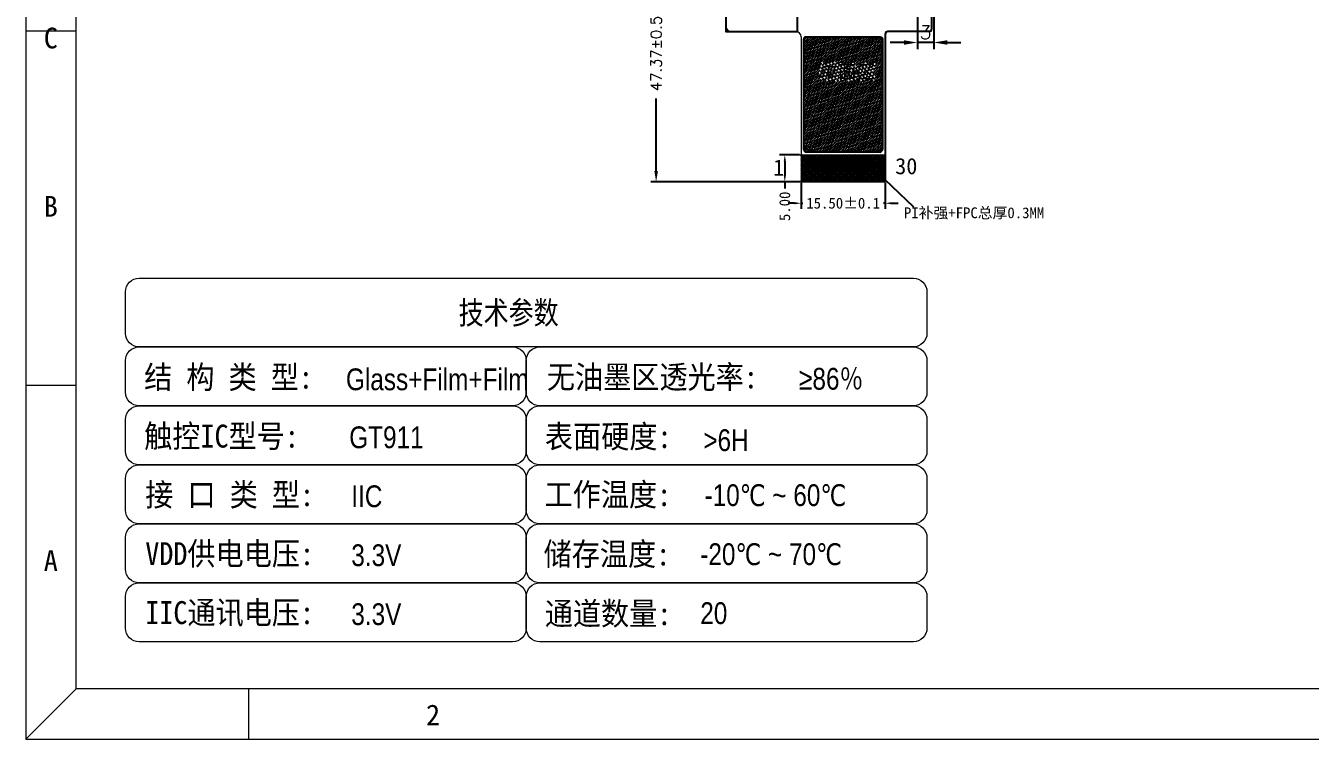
# Model space of a CAD drawing. Header units: millimetres. Extents: x 427 to 2444, y 137 to 817.
# Drawn here: x 1450 to 1686.9, y 136.9 to 268.5 of the extents above; entities that cross this region are included whole.
import ezdxf
from ezdxf.enums import TextEntityAlignment as Align

# ---------------------------------------------------------------- set-up
doc = ezdxf.new("R2010")
doc.units = ezdxf.units.MM
for name, color, linetype in [('DIM', 4, 'Continuous'), ('FPC', 190, 'Continuous'), ('LCD_FPC', 22, 'Continuous'), ('SPEC', 2, 'Continuous')]:
    doc.layers.add(name, color=color, linetype=linetype)
doc.styles.get("Standard").update_dxf_attribs({"font": 'txt', "bigfont": 'gbcbig.shx'})
doc.styles.add('txt', font='simhei.ttf')
doc.styles.add('y', font='arial.ttf', dxfattribs={"width": 0.8})
doc.styles.add('宋体', font='')
doc.styles.add('标注', font='romand.shx')
doc.styles.add('样式 5', font='', dxfattribs={"height": 2})
doc.styles.get('宋体').set_extended_font_data('宋体')
doc.styles.get('样式 5').set_extended_font_data('NSimSun')
doc.dimstyles.new('ISO-25', dxfattribs={"dimtxt": 2.5, "dimasz": 2.5, "dimexe": 1.25, "dimexo": 0.625, "dimtad": 1, "dimtxsty": 'Standard', "dimcen": 2.5, "dimadec": 0, "dimazin": 0, "dimtfac": 1, "dimtmove": 0, "dimatfit": 3, "dimfxl": 1, "dimarcsym": 0})
doc.dimstyles.new('ISO-25$0', dxfattribs={"dimtxt": 2, "dimasz": 2, "dimexe": 1, "dimexo": 0.3, "dimgap": 0.6, "dimtad": 0, "dimzin": 1, "dimdsep": 46, "dimtxsty": '标注', "dimcen": 0, "dimclrd": 3, "dimclre": 3, "dimclrt": 3, "dimadec": 0, "dimazin": 0, "dimtfac": 1, "dimtmove": 0, "dimatfit": 3, "dimfxl": 1, "dimtolj": 1, "dimarcsym": 0})

# ---------------------------------------------------------------- blocks, each defined once
blk = doc.blocks.new('*D201')
at = {"layer": 'Defpoints', "color": 0}
for p in [(1614.45, 273.97), (1617.45, 273.97), (1614.45, 265.4)]:
    blk.add_point(p, dxfattribs=at)
at = {"layer": 'SPEC', "color": 0, "lineweight": -2}
for p, q in [((1614.45, 273.35), (1614.45, 264.15)), ((1617.45, 273.35), (1617.45, 264.15)), ((1611.95, 265.4), (1609.45, 265.4)), ((1617.45, 265.4), (1614.45, 265.4)), ((1619.95, 265.4), (1622.45, 265.4))]:
    blk.add_line(p, q, dxfattribs=at)
at = {"layer": 'SPEC', "color": 0}
for points in [[(1611.95, 265.82), (1611.95, 264.98), (1614.45, 265.4)], [(1619.95, 265.82), (1619.95, 264.98), (1617.45, 265.4)]]:
    blk.add_solid(points, dxfattribs=at)
at = {"layer": 'SPEC', "color": 0, "lineweight": 0, "insert": (1615.95, 267.28), "char_height": 2.5, "attachment_point": 5}
blk.add_mtext('3', dxfattribs=at)
blk = doc.blocks.new('*D228')
at = {"layer": 'Defpoints', "color": 0, "linetype": 'ByBlock'}
for p in [(1593.01, 239.89), (1608.51, 239.89), (1608.51, 235.75)]:
    blk.add_point(p, dxfattribs=at)
at = {"layer": 'DIM', "color": 3, "lineweight": -2}
for p, q in [((1593.01, 239.59), (1593.01, 234.75)), ((1608.51, 239.59), (1608.51, 234.75)), ((1591.81, 235.75), (1590.61, 235.75)), ((1593.01, 235.75), (1593.31, 235.75)), ((1608.51, 235.75), (1608.2, 235.75)), ((1609.71, 235.75), (1610.91, 235.75))]:
    blk.add_line(p, q, dxfattribs=at)
at = {"layer": 'DIM', "color": 3, "linetype": 'ByBlock'}
for points in [[(1591.81, 235.95), (1591.81, 235.55), (1593.01, 235.75)], [(1609.71, 235.95), (1609.71, 235.55), (1608.51, 235.75)]]:
    blk.add_solid(points, dxfattribs=at)
at = {"layer": 'DIM', "color": 3, "linetype": 'ByBlock', "insert": (1600.76, 235.75), "char_height": 2, "attachment_point": 5, "style": '宋体'}
blk.add_mtext('\\A1;15.50%%P0.1', dxfattribs=at)
blk = doc.blocks.new('*D229')
at = {"layer": 'Defpoints', "color": 0, "linetype": 'ByBlock'}
for p in [(1593.01, 244.69), (1590, 239.69), (1593.21, 239.69)]:
    blk.add_point(p, dxfattribs=at)
at = {"layer": 'DIM', "color": 3, "lineweight": -2}
for p, q in [((1592.71, 244.69), (1589, 244.69)), ((1590, 243.49), (1590, 240.89)), ((1592.91, 239.69), (1589, 239.69)), ((1590, 239.69), (1590, 238.49))]:
    blk.add_line(p, q, dxfattribs=at)
at = {"layer": 'DIM', "color": 3, "linetype": 'ByBlock'}
for points in [[(1589.8, 243.49), (1590.2, 243.49), (1590, 244.69)], [(1589.8, 240.89), (1590.2, 240.89), (1590, 239.69)]]:
    blk.add_solid(points, dxfattribs=at)
at = {"layer": 'DIM', "color": 3, "linetype": 'ByBlock', "insert": (1590, 235.18), "char_height": 2, "attachment_point": 5, "rotation": 90, "style": '宋体'}
blk.add_mtext('\\A1;5.00', dxfattribs=at)
blk = doc.blocks.new('*D236')
at = {"layer": 'Defpoints', "color": 0}
for p in [(1565.55, 287.06), (1566.27, 239.69), (1593.21, 239.69)]:
    blk.add_point(p, dxfattribs=at)
at = {"layer": 'LCD_FPC', "color": 3, "lineweight": -2}
for p, q in [((1565.85, 287.06), (1567.27, 287.06)), ((1566.27, 285.06), (1566.27, 271.67)), ((1566.27, 241.69), (1566.27, 255.08)), ((1592.91, 239.69), (1565.27, 239.69))]:
    blk.add_line(p, q, dxfattribs=at)
at = {"layer": 'LCD_FPC', "color": 3}
for points in [[(1565.94, 285.06), (1566.6, 285.06), (1566.27, 287.06)], [(1565.94, 241.69), (1566.6, 241.69), (1566.27, 239.69)]]:
    blk.add_solid(points, dxfattribs=at)
at = {"layer": 'LCD_FPC', "color": 3, "insert": (1566.27, 263.37), "char_height": 2, "attachment_point": 5, "rotation": 90, "style": '标注'}
blk.add_mtext('\\A1;47.37±0.5', dxfattribs=at)

msp = doc.modelspace()

# ---------------------------------------------------------------- hatches: boundary and pattern name
at = {"layer": 'DIM', "linetype": 'ByBlock'}
h = msp.add_hatch(dxfattribs=at)
h.set_pattern_fill('ANSI37', color=6, scale=0.1, style=0)
h.set_pattern_definition([(45, (-6154.9529, -395.23228), (-0.224506403, 0.224506403), []), (135, (-6154.9529, -395.23228), (-0.224506403, -0.224506403), [])])
h.paths.add_polyline_path([(1608.30685, 239.68844, 0.414213562), (1608.50685, 239.88844), (1608.50685, 244.68844), (1593.00685, 244.68844), (1593.00685, 239.88844, 0.414213562), (1593.20685, 239.68844)])
at = {"layer": 'LCD_FPC', "true_color": 0x2776bb}
h = msp.add_hatch(dxfattribs=at)
h.set_pattern_fill('ANSI36', color=152, scale=0.1)
h.set_pattern_definition([(45, (-971.1767, 1759.81324), (0.168379802, 0.61739261), [0.79375, -0.15875, 0, -0.15875])])
h.paths.add_polyline_path([(1593.50685, 245.68844, 0.414213562), (1594.00685, 245.18844), (1607.50685, 245.18844, 0.414213562), (1608.00685, 245.68844), (1608.00685, 266.03705, 0.414213562), (1607.60685, 266.43705), (1593.90685, 266.43705, 0.414213562), (1593.50685, 266.03705)])
h.paths.add_polyline_path([(1595.76989, 261.91032), (1607.27129, 261.91032), (1607.27129, 257.36423), (1595.76989, 257.36423)], flags=24)

# ---------------------------------------------------------------- linework, layer by layer
at = {"lineweight": 0}
for p, q in [((1450.02195, 267.54644), (1459.35607, 267.54644)), ((1450.02195, 202.20764), (1459.35607, 202.20764)), ((1491.13321, 146.20296), (1491.13321, 136.86884))]:
    msp.add_line(p, q, dxfattribs=at)
at = {"color": 3}
for p, q in [((1593.50685, 245.68844), (1593.50685, 266.03705)), ((1607.50685, 245.18844), (1594.00685, 245.18844))]:
    msp.add_line(p, q, dxfattribs=at)
at = {"lineweight": 0}
for points in [[(1450.02195, 136.86884), (1985.86188, 136.86884), (1985.86188, 495.80297), (1450.02195, 495.80297)], [(1459.35607, 146.20296), (1459.35607, 486.46886), (1976.52777, 486.46886), (1976.52777, 146.20296)]]:
    msp.add_lwpolyline(points, close=True, dxfattribs=at)
at = {"color": 3}
msp.add_lwpolyline([(1593.90685, 266.43705), (1607.60685, 266.43705, -0.414213562), (1608.00685, 266.03705), (1608.00685, 245.68844)], format="xyb", dxfattribs=at)
at = {"lineweight": 0}
msp.add_lwpolyline([(1459.35607, 146.20296), (1450.02195, 136.86884)], dxfattribs=at)
at = {"color": 3}
for centre, start, end in [((1594.00685, 245.68844), 180, 270), ((1607.50685, 245.68844), 270, 0)]:
    msp.add_arc(centre, 0.5, start, end, dxfattribs=at)
at = {"layer": 'DIM', "color": 7, "linetype": 'ByBlock', "const_width": 0.2}
msp.add_lwpolyline([(1593.00685, 242.68844), (1608.50685, 242.68844)], dxfattribs=at)
at = {"layer": 'FPC', "color": 42, "lineweight": 5}
for p, q in [((1580.1171, 267.43705), (1592.00685, 267.43705)), ((1593.00685, 266.43705), (1593.00685, 239.88844))]:
    msp.add_line(p, q, dxfattribs=at)
at = {"layer": 'FPC', "color": 6, "lineweight": 5}
msp.add_line((1589.60685, 244.68844), (1608.50685, 244.68844), dxfattribs=at)
at = {"layer": 'FPC', "color": 42, "lineweight": 5}
for centre, radius, start, end in [((1580.1171, 268.43705), 1, 180, 270), ((1592.00685, 266.43705), 1, 0, 90), ((1593.20685, 239.88844), 0.2, 180, 270)]:
    msp.add_arc(centre, radius, start, end, dxfattribs=at)
at = {"layer": 'LCD_FPC', "color": 42}
for p, q in [((1617.0762, 287.96044), (1617.0762, 267.83705)), ((1608.50685, 266.93705), (1608.50685, 239.88844)), ((1615.60685, 267.43705), (1609.00685, 267.43705)), ((1616.6762, 267.43705), (1615.60685, 267.43705)), ((1608.30685, 239.68844), (1593.19545, 239.68844))]:
    msp.add_line(p, q, dxfattribs=at)
at = {"layer": 'LCD_FPC'}
msp.add_lwpolyline([(1592.35748, 278.356), (1579.1171, 278.356), (1579.1171, 267.43705), (1592.35748, 267.43705)], close=True, dxfattribs=at)
at = {"layer": 'LCD_FPC', "color": 42}
for centre, radius, start, end in [((1616.6762, 267.83705), 0.4, 270, 0), ((1609.00685, 266.93705), 0.5, 90, 180), ((1608.30685, 239.88844), 0.2, 270, 360)]:
    msp.add_arc(centre, radius, start, end, dxfattribs=at)
at = {"layer": 'LCD_FPC'}
msp.add_arc((1593.90685, 266.03705), 0.4, 90, 180, dxfattribs=at)
at = {"layer": 'SPEC', "lineweight": 0}
for points in [[(1470.9493, 221.93047), (1613.70265, 221.93047, -0.414213562), (1616.21507, 219.41804), (1616.21507, 211.75411, -0.414213562), (1613.70265, 209.24169), (1470.9493, 209.24169, -0.414213562), (1468.43687, 211.75411), (1468.43687, 219.41804, -0.414213562)], [(1470.9493, 209.24169), (1539.81355, 209.24169, -0.414213562), (1542.32597, 206.72927), (1542.32597, 200.87865, -0.414213562), (1539.81355, 198.36623), (1470.9493, 198.36623, -0.414213562), (1468.43687, 200.87865), (1468.43687, 206.72927, -0.414213562)], [(1544.83839, 209.24169), (1613.70265, 209.24169, -0.414213562), (1616.21507, 206.72927), (1616.21507, 200.87865, -0.414213562), (1613.70265, 198.36623), (1544.83839, 198.36623, -0.414213562), (1542.32597, 200.87865), (1542.32597, 206.72927, -0.414213562)], [(1470.9493, 198.36623), (1539.81355, 198.36623, -0.414213562), (1542.32597, 195.85381), (1542.32597, 190.00319, -0.414213562), (1539.81355, 187.49076), (1470.9493, 187.49076, -0.414213562), (1468.43687, 190.00319), (1468.43687, 195.85381, -0.414213562)], [(1544.83839, 198.36623), (1613.70265, 198.36623, -0.414213562), (1616.21507, 195.85381), (1616.21507, 190.00319, -0.414213562), (1613.70265, 187.49076), (1544.83839, 187.49076, -0.414213562), (1542.32597, 190.00319), (1542.32597, 195.85381, -0.414213562)], [(1470.9493, 187.49076), (1539.81355, 187.49076, -0.414213562), (1542.32597, 184.97834), (1542.32597, 179.12772, -0.414213562), (1539.81355, 176.6153), (1470.9493, 176.6153, -0.414213562), (1468.43687, 179.12772), (1468.43687, 184.97834, -0.414213562)], [(1544.83839, 187.49076), (1613.70265, 187.49076, -0.414213562), (1616.21507, 184.97834), (1616.21507, 179.12772, -0.414213562), (1613.70265, 176.6153), (1544.83839, 176.6153, -0.414213562), (1542.32597, 179.12772), (1542.32597, 184.97834, -0.414213562)], [(1470.9493, 176.6153), (1539.81355, 176.6153, -0.414213562), (1542.32597, 174.10288), (1542.32597, 168.25226, -0.414213562), (1539.81355, 165.73984), (1470.9493, 165.73984, -0.414213562), (1468.43687, 168.25226), (1468.43687, 174.10288, -0.414213562)], [(1544.83839, 176.6153), (1613.70265, 176.6153, -0.414213562), (1616.21507, 174.10288), (1616.21507, 168.25226, -0.414213562), (1613.70265, 165.73984), (1544.83839, 165.73984, -0.414213562), (1542.32597, 168.25226), (1542.32597, 174.10288, -0.414213562)], [(1470.9493, 165.73984), (1539.81355, 165.73984, -0.414213562), (1542.32597, 163.22742), (1542.32597, 157.3768, -0.414213562), (1539.81355, 154.86438), (1470.9493, 154.86438, -0.414213562), (1468.43687, 157.3768), (1468.43687, 163.22742, -0.414213562)], [(1544.83839, 165.73984), (1613.70265, 165.73984, -0.414213562), (1616.21507, 163.22742), (1616.21507, 157.3768, -0.414213562), (1613.70265, 154.86438), (1544.83839, 154.86438, -0.414213562), (1542.32597, 157.3768), (1542.32597, 163.22742, -0.414213562)]]:
    msp.add_lwpolyline(points, format="xyb", close=True, dxfattribs=at)

# ---------------------------------------------------------------- texts
at = {"lineweight": 0, "style": 'txt'}
for s, p in [('C', (1454.65193, 266.22424)), ('B', (1454.65193, 235.18191)), ('A', (1454.65193, 169.84311)), ('2', (1525.14271, 141.37362))]:
    msp.add_text(s, height=3.81916, dxfattribs=at).set_placement(p, align=Align.MIDDLE_CENTER)
at = {"insert": (1596.39489, 261.28532), "char_height": 2.5, "width": 10.9942385, "attachment_point": 1}
msp.add_mtext('{\\fSimSun|b0|i0|c134|p2;单面区}', dxfattribs=at)
at = {"lineweight": 5, "char_height": 3, "attachment_point": 1, "style": '样式 5'}
for s, insert, width in [('30', (1610.35896, 244.09942), 4.8327087), ('1', (1587.83487, 243.83026), 3.3271188)]:
    msp.add_mtext(s, dxfattribs=dict(at, insert=insert, width=width))
at = {"layer": 'DIM', "color": 1, "lineweight": 5, "insert": (1611.96598, 234.99044), "char_height": 2, "width": 28.0111535, "attachment_point": 1, "style": '样式 5'}
msp.add_mtext('PI补强+FPC总厚0.3MM', dxfattribs=at)
at = {"layer": 'SPEC', "lineweight": 0}
for s, height, style, width, p in [('技术参数', 4.227258, '宋体', 0.8, (1529.84924, 213.45136)), ('结 构 类 型:', 4.227258, '宋体', 0.9, (1471.86952, 201.56492)), ('无油墨区透光率:', 4.227258, '宋体', 0.9, (1546.1206, 201.59304)), ('Glass+Film+Film', 4.0181123, 'y', 0.8, (1509.07322, 201.26234)), ('≥86％', 4.018112, 'y', 0.8, (1592.62584, 201.36554)), ('触控IC型号:', 4.227258, '宋体', 0.9, (1471.86952, 190.68945)), ('GT911', 4.018112, 'y', 0.8, (1509.68371, 190.56725)), ('表面硬度:', 4.227258, '宋体', 0.9, (1545.75862, 190.61088)), ('>6H', 4.018112, 'y', 0.8, (1574.97522, 190.03677)), ('工作温度:', 4.227258, '宋体', 0.9, (1545.6916, 179.90324)), ('接 口 类 型:', 4.227258, '宋体', 0.9, (1472.07541, 179.88156)), ('IIC', 4.018112, 'y', 0.8, (1510.06238, 179.69179)), ('-10℃ ~ 60℃', 4.018112, 'y', 0.8, (1575.20311, 179.89294)), ('VDD供电电压:', 4.227258, '宋体', 0.9, (1472.07541, 169.0061)), ('储存温度:', 4.227258, '宋体', 0.9, (1545.52676, 168.93853)), ('-20℃ ~ 70℃', 4.018112, 'y', 0.8, (1574.40988, 169.00737)), ('3.3V', 4.018112, 'y', 0.8, (1510.06238, 168.81632)), ('IIC通讯电压:', 4.227258, '宋体', 0.9, (1472.07541, 158.13063)), ('3.3V', 4.018112, 'y', 0.8, (1510.06238, 157.94086)), ('通道数量:', 4.227258, '宋体', 0.9, (1545.7313, 157.94158)), ('20', 4.018112, 'y', 0.8, (1574.40988, 158.13191))]:
    msp.add_text(s, height=height, dxfattribs=dict(at, style=style, width=width)).set_placement(p)

# ---------------------------------------------------------------- dimensions: what is measured, and where the dimension line sits
at = {"layer": 'DIM', "color": 2, "linetype": 'ByBlock'}
dim = msp.add_linear_dim(base=(1589.9965, 239.68844), p1=(1593.00685, 244.68844), p2=(1593.20685, 239.68844), angle=90, dimstyle='ISO-25$0', override={"dimtxt": 2, "dimasz": 1.2, "dimtxsty": '宋体', "dimclrd": 3, "dimclre": 3, "dimclrt": 3, "dimfxl": 0.5}, dxfattribs=at)
dim.commit()
dim.dimension.update_dxf_attribs({"geometry": '*D229', "text_midpoint": (1589.9965, 235.18453)})
dim = msp.add_linear_dim(base=(1608.50685, 235.74714), p1=(1593.00685, 239.88844), p2=(1608.50685, 239.88844), text='<>%%P0.1', dimstyle='ISO-25$0', override={"dimtxt": 2, "dimasz": 1.2, "dimtxsty": '宋体', "dimclrd": 3, "dimclre": 3, "dimclrt": 3, "dimfxl": 0.5}, dxfattribs=at)
dim.commit()
dim.dimension.update_dxf_attribs({"geometry": '*D228', "text_midpoint": (1600.75685, 235.74714)})
at = {"layer": 'LCD_FPC'}
dim = msp.add_linear_dim(base=(1566.27031, 239.68844), p1=(1565.54615, 287.05844), p2=(1593.20685, 239.68844), angle=90, dimstyle='ISO-25$0', override={"dimgap": 0.625, "dimtol": 1, "dimlim": 0, "dimtp": 0.5, "dimtm": 0.5, "dimfxl": 0.8}, dxfattribs=at)
dim.commit()
dim.dimension.update_dxf_attribs({"geometry": '*D236', "text_midpoint": (1566.27031, 263.37344)})
at = {"layer": 'SPEC', "lineweight": 0}
dim = msp.add_linear_dim(base=(1614.4512, 265.40053), p1=(1617.4512, 273.97044), p2=(1614.4512, 273.97044), dimstyle='ISO-25', override={"dimfxl": 0.3, "dimarcsym": 1}, dxfattribs=at)
dim.commit()
dim.dimension.update_dxf_attribs({"geometry": '*D201', "text_midpoint": (1615.9512, 267.27553)})

# ---------------------------------------------------------------- leaders
at = {"layer": 'DIM', "color": 3, "lineweight": 5}
msp.add_leader([(1605.74724, 242.69324), (1613.70066, 235.0614)], dimstyle='ISO-25', override={"dimasz": 3, "dimtad": 0, "dimfxl": 0.18}, dxfattribs=at)

doc.saveas('drawing.dxf')
